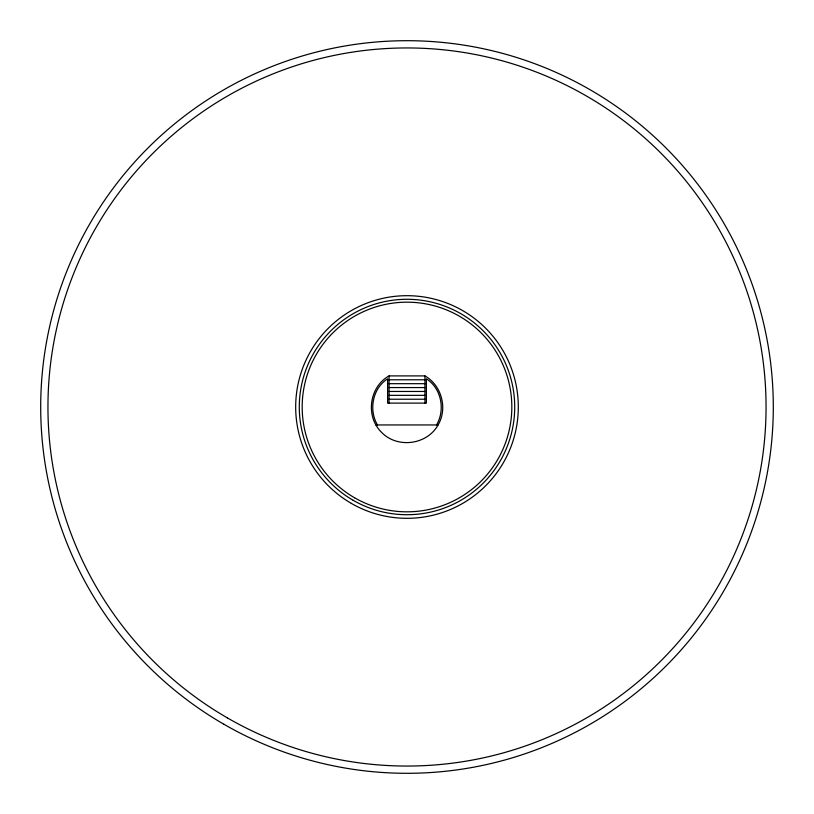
<?xml version="1.0" encoding="UTF-8"?>
<svg xmlns="http://www.w3.org/2000/svg" width="814" height="814" viewBox="0 0 814 814"><rect width="100%" height="100%" fill="white"/><g stroke="black" fill="none" stroke-linecap="round" stroke-linejoin="round"><path stroke-width="1.22" d="M436.538 424.949C445.462 409.89 441.442 388.349 426.394 378.815L426.394 403.113L387.606 403.113L387.606 378.815C372.558 388.349 368.538 409.89 377.462 424.949M438.095 424.949C447.812 408.374 441.656 385.409 424.949 375.905L389.051 375.905C369.139 386.915 365.232 416.605 381.613 432.387C397.395 448.768 427.085 444.861 438.095 424.949L375.905 424.949M389.051 379.792L424.949 379.792M389.051 383.679L424.949 383.679M389.051 387.566L424.949 387.566M389.051 391.453L424.949 391.453M389.051 395.339L424.949 395.339M389.051 399.226L424.949 399.226M424.949 375.905L424.949 403.113M389.051 375.905L389.051 403.113M351.343 503.398A111.304 111.304 0 0 0 518.304 407A111.304 111.304 0 0 0 351.343 310.602A111.304 111.304 0 0 0 351.343 503.398M227.472 717.948A359.055 359.055 0 0 0 766.055 407A359.055 359.055 0 0 0 227.472 96.052A359.055 359.055 0 0 0 227.472 717.948M223.85 724.226A366.3 366.3 0 0 0 773.3 407A366.3 366.3 0 0 0 223.85 89.774A366.3 366.3 0 0 0 223.85 724.226M353.144 500.284A107.713 107.713 0 0 0 514.713 407A107.713 107.713 0 0 0 353.144 313.716A107.713 107.713 0 0 0 353.144 500.284M354.589 497.781A104.823 104.823 0 0 0 511.823 407A104.823 104.823 0 0 0 354.589 316.219A104.823 104.823 0 0 0 354.589 497.781"/></g></svg>
